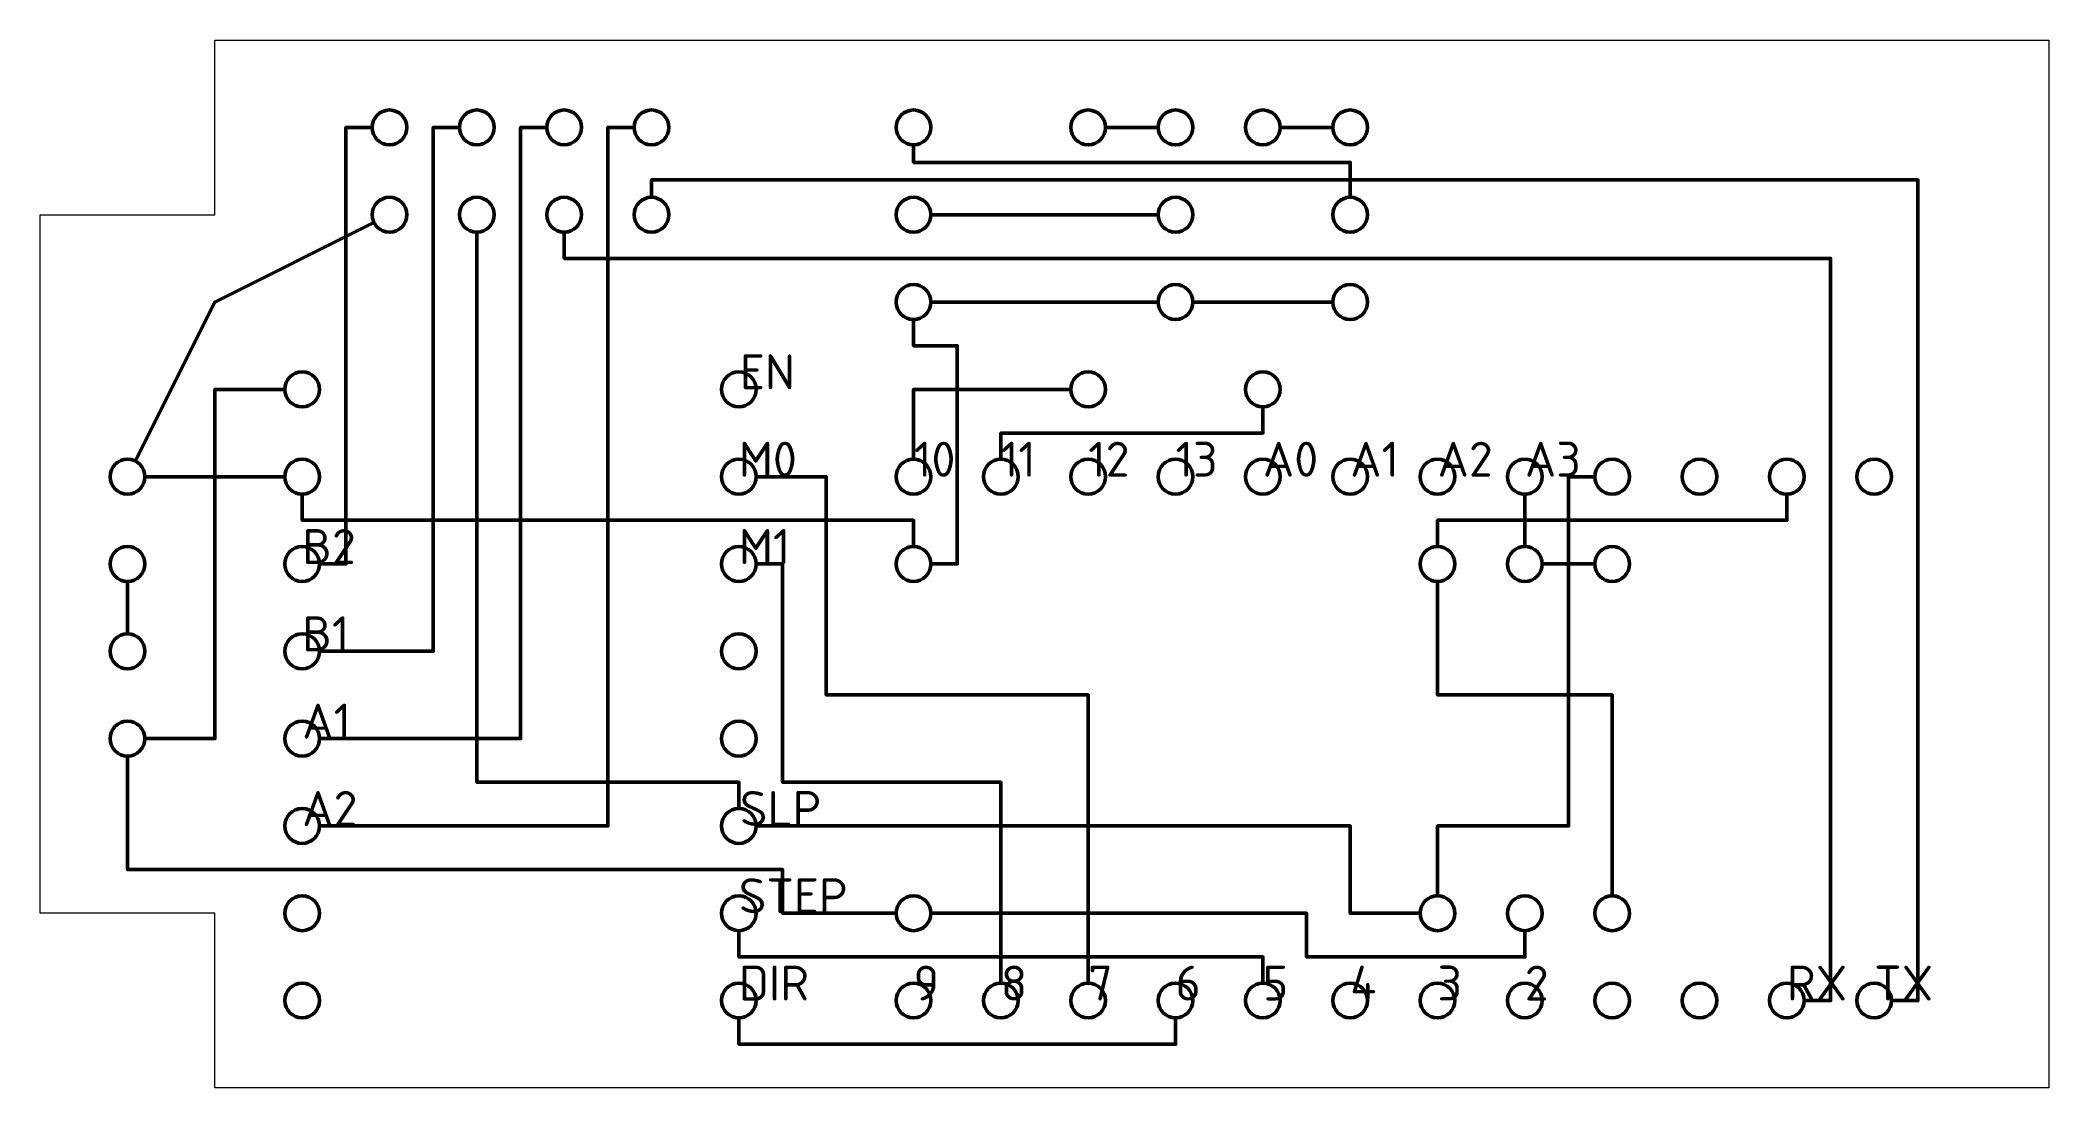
# Model space of a CAD drawing. Header units: millimetres. Extents: x 2084.7 to 2142.2, y 1069.6 to 1099.6.
import ezdxf

# ---------------------------------------------------------------- set-up
doc = ezdxf.new("R2010")
doc.units = ezdxf.units.MM
doc.layers.get('0').update_dxf_attribs({"lineweight": 50})
doc.layers.add('Тонкие', color=30, linetype='Continuous', lineweight=20)
doc.styles.get("Standard").update_dxf_attribs({"font": 'isocpeur.ttf'})

msp = doc.modelspace()

# ---------------------------------------------------------------- linework, layer by layer
at = {"color": 5}
for p, q in [((2115.225, 1097.079), (2116.725, 1097.079)), ((2120.225, 1097.079), (2121.725, 1097.079))]:
    msp.add_line(p, q, dxfattribs=at)
at = {"color": 4}
msp.add_line((2116.725, 1094.579), (2110.225, 1094.579), dxfattribs=at)
for p, q in [((2110.225, 1092.079), (2116.725, 1092.079)), ((2117.725, 1092.079), (2121.725, 1092.079)), ((2091.725, 1087.079), (2087.725, 1087.079))]:
    msp.add_line(p, q)
at = {"color": 3}
for p, q in [((2127.225, 1085.079), (2127.225, 1086.579)), ((2127.725, 1084.579), (2129.225, 1084.579))]:
    msp.add_line(p, q, dxfattribs=at)
at = {"color": 6}
msp.add_line((2087.225, 1084.079), (2087.225, 1082.579), dxfattribs=at)
at = {"color": 3}
for points in [[(2096.725, 1097.079), (2095.975, 1097.079), (2095.975, 1082.079), (2092.725, 1082.079)], [(2099.225, 1097.079), (2098.475, 1097.079), (2098.475, 1079.579), (2092.725, 1079.579)], [(2101.725, 1097.079), (2100.975, 1097.079), (2100.975, 1077.079), (2092.725, 1077.079)], [(2094.225, 1097.079), (2093.475, 1097.079), (2093.475, 1084.579), (2092.725, 1084.579)], [(2105.225, 1087.079), (2107.225, 1087.079), (2107.225, 1080.829), (2114.725, 1080.829), (2114.725, 1072.579)], [(2105.225, 1084.579), (2105.975, 1084.579), (2105.975, 1078.329), (2112.225, 1078.329), (2112.225, 1072.579)]]:
    msp.add_lwpolyline(points, dxfattribs=at)
at = {"color": 4}
msp.add_lwpolyline([(2122.225, 1095.079), (2122.225, 1096.079), (2109.725, 1096.079), (2109.725, 1096.579)], dxfattribs=at)
at = {"color": 5}
for points in [[(2137.725, 1072.079), (2138.475, 1072.079), (2138.475, 1095.579), (2102.225, 1095.579), (2102.225, 1095.079)], [(2135.225, 1072.079), (2135.975, 1072.079), (2135.975, 1093.329), (2099.725, 1093.329), (2099.725, 1094.079)], [(2109.725, 1087.579), (2109.725, 1089.579), (2114.225, 1089.579)], [(2112.225, 1087.579), (2112.225, 1088.329), (2119.725, 1088.329), (2119.725, 1089.079)], [(2104.725, 1074.079), (2104.725, 1073.329), (2119.725, 1073.329), (2119.725, 1072.579)], [(2117.225, 1071.579), (2117.225, 1070.829), (2104.725, 1070.829), (2104.725, 1071.579)]]:
    msp.add_lwpolyline(points, dxfattribs=at)
for points in [[(2094.278, 1094.355), (2089.725, 1092.079), (2087.448, 1087.526)], [(2110.225, 1084.579), (2110.975, 1084.579), (2110.975, 1090.829), (2109.725, 1090.829), (2109.725, 1091.579)], [(2092.225, 1086.579), (2092.225, 1085.829), (2109.725, 1085.829), (2109.725, 1085.079)], [(2124.725, 1085.079), (2124.725, 1085.829), (2134.725, 1085.829), (2134.725, 1086.579)], [(2129.725, 1075.079), (2129.725, 1080.829), (2124.725, 1080.829), (2124.725, 1084.079)]]:
    msp.add_lwpolyline(points)
at = {"color": 1}
for points in [[(2104.725, 1077.579), (2104.725, 1078.329), (2097.225, 1078.329), (2097.225, 1094.079)], [(2129.225, 1087.079), (2128.475, 1087.079), (2128.475, 1077.079), (2124.725, 1077.079), (2124.725, 1075.079)], [(2105.225, 1077.079), (2122.225, 1077.079), (2122.225, 1074.579), (2124.225, 1074.579)]]:
    msp.add_lwpolyline(points, dxfattribs=at)
at = {"color": 6}
for points in [[(2087.725, 1079.579), (2089.725, 1079.579), (2089.725, 1089.579), (2091.725, 1089.579)], [(2087.225, 1079.079), (2087.225, 1075.829), (2105.975, 1075.829), (2105.975, 1074.579), (2109.225, 1074.579)], [(2110.225, 1074.579), (2120.975, 1074.579), (2120.975, 1073.329), (2127.225, 1073.329), (2127.225, 1074.079)]]:
    msp.add_lwpolyline(points, dxfattribs=at)
at = {"color": 18, "true_color": 0x000000}
msp.add_circle((2094.725, 1097.079), 0.5, dxfattribs=at)
at = {"color": 3}
for centre in [(2097.225, 1097.079), (2104.725, 1087.079), (2127.225, 1087.079), (2092.225, 1084.579), (2104.725, 1084.579), (2127.225, 1084.579), (2129.725, 1084.579), (2092.225, 1082.079), (2092.225, 1079.579), (2092.225, 1077.079), (2112.225, 1072.079), (2114.725, 1072.079)]:
    msp.add_circle(centre, 0.5, dxfattribs=at)
at = {"color": 1}
for centre in [(2099.725, 1097.079), (2097.225, 1094.579), (2129.725, 1087.079), (2104.725, 1077.079), (2124.725, 1074.579)]:
    msp.add_circle(centre, 0.5, dxfattribs=at)
at = {"color": 5}
for centre in [(2102.225, 1097.079), (2114.725, 1097.079), (2117.225, 1097.079), (2119.725, 1097.079), (2122.225, 1097.079), (2099.725, 1094.579), (2102.225, 1094.579), (2114.725, 1089.579), (2119.725, 1089.579), (2109.725, 1087.079), (2112.225, 1087.079), (2104.725, 1074.579), (2104.725, 1072.079), (2117.225, 1072.079), (2119.725, 1072.079), (2134.725, 1072.079), (2137.225, 1072.079)]:
    msp.add_circle(centre, 0.5, dxfattribs=at)
at = {"color": 4}
for centre in [(2109.725, 1097.079), (2109.725, 1094.579), (2117.225, 1094.579), (2122.225, 1094.579)]:
    msp.add_circle(centre, 0.5, dxfattribs=at)
for centre in [(2094.725, 1094.579), (2109.725, 1092.079), (2117.225, 1092.079), (2122.225, 1092.079), (2087.225, 1087.079), (2092.225, 1087.079), (2134.725, 1087.079), (2109.725, 1084.579), (2124.725, 1084.579), (2129.725, 1074.579), (2092.225, 1072.079), (2129.725, 1072.079)]:
    msp.add_circle(centre, 0.5)
at = {"color": 6}
for centre in [(2092.225, 1089.579), (2087.225, 1084.579), (2087.225, 1082.079), (2087.225, 1079.579), (2109.725, 1074.579), (2127.225, 1074.579)]:
    msp.add_circle(centre, 0.5, dxfattribs=at)
at = {"color": 8}
for centre in [(2104.725, 1089.579), (2114.725, 1087.079), (2117.225, 1087.079), (2119.725, 1087.079), (2122.225, 1087.079), (2124.725, 1087.079), (2132.225, 1087.079), (2137.225, 1087.079), (2104.725, 1082.079), (2104.725, 1079.579), (2092.225, 1074.579), (2109.725, 1072.079), (2122.225, 1072.079), (2124.725, 1072.079), (2127.225, 1072.079), (2132.225, 1072.079)]:
    msp.add_circle(centre, 0.5, dxfattribs=at)
at = {"layer": 'Тонкие', "color": 8}
msp.add_lwpolyline([(2089.725, 1099.579), (2142.225, 1099.579), (2142.225, 1069.579), (2089.725, 1069.579), (2089.725, 1074.579), (2084.725, 1074.579), (2084.725, 1094.579), (2089.725, 1094.579)], close=True, dxfattribs=at)

# ---------------------------------------------------------------- texts
for s, p in [('EN', (2104.755, 1089.58)), ('M0', (2104.725, 1087.079)), ('10', (2109.739, 1087.079)), ('11', (2112.225, 1087.079)), ('12', (2114.725, 1087.079)), ('13', (2117.225, 1087.079)), ('A0', (2119.725, 1087.079)), ('A1', (2122.225, 1087.079)), ('A2', (2124.725, 1087.079)), ('A3', (2127.225, 1087.079)), ('B2', (2092.225, 1084.579)), ('M1', (2104.725, 1084.579)), ('B1', (2092.225, 1082.079)), ('A1', (2092.225, 1079.579)), ('A2', (2092.225, 1077.079)), ('SLP', (2104.755, 1077.078)), ('STEP', (2104.725, 1074.579)), ('DIR', (2104.725, 1072.079)), ('9', (2109.725, 1072.079)), ('8', (2112.225, 1072.079)), ('7', (2114.725, 1072.079)), ('6', (2117.225, 1072.079)), ('5', (2119.725, 1072.079)), ('4', (2122.225, 1072.079)), ('3', (2124.725, 1072.079)), ('2', (2127.225, 1072.079)), ('RX', (2134.725, 1072.079)), ('TX', (2137.225, 1072.079))]:
    msp.add_text(s, height=1).set_placement(p)

doc.saveas('drawing.dxf')
